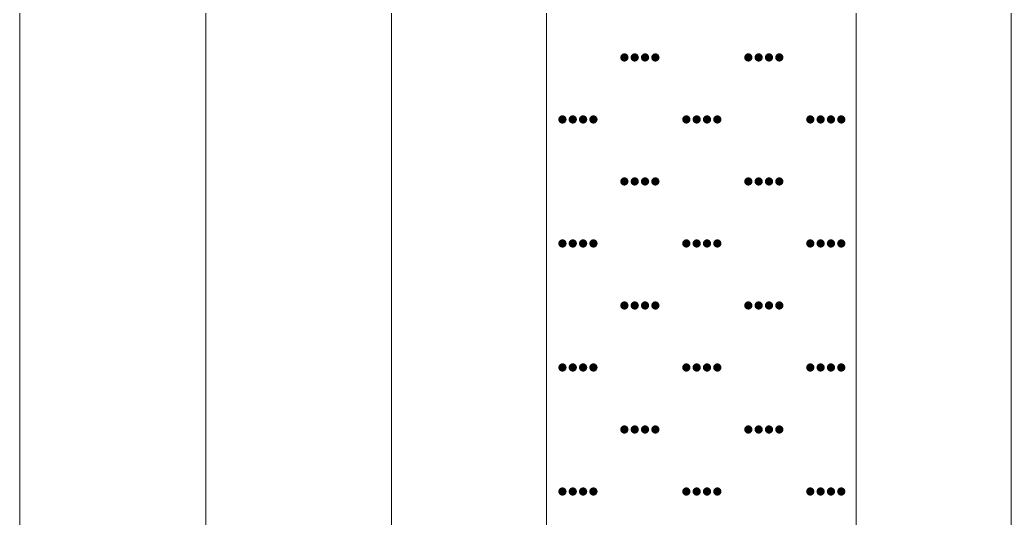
# Model space of a CAD drawing. Header units: inches. Extents: x -27 to 109, y -724 to 26.
# Drawn here: x 14.68 to 21.08, y -405.27 to -402.06 of the extents above; entities that cross this region are included whole.
import ezdxf

# ---------------------------------------------------------------- set-up
doc = ezdxf.new("R2010")
doc.units = ezdxf.units.IN
doc.header["$MEASUREMENT"] = 0
doc.layers.get('0').update_dxf_attribs({"lineweight": 0})

# ---------------------------------------------------------------- blocks, each defined once
blk = doc.blocks.new('lr_block_64')
at = {"true_color": 0x000000}
for points in [[(18.6105, -402.3076), (18.6114, -402.3007), (18.6105, -402.2937), (18.6078, -402.2874), (18.6035, -402.2819), (18.5981, -402.2776), (18.5917, -402.2749), (18.5847, -402.274), (18.5778, -402.2749), (18.5714, -402.2776), (18.5659, -402.2819), (18.5617, -402.2874), (18.559, -402.2937), (18.5581, -402.3007), (18.559, -402.3076), (18.5617, -402.314), (18.5659, -402.3195), (18.5714, -402.3238), (18.5778, -402.3264), (18.5847, -402.3274), (18.5917, -402.3264), (18.5981, -402.3238), (18.6035, -402.3195), (18.6078, -402.314)], [(18.6771, -402.3076), (18.6781, -402.3007), (18.6771, -402.2937), (18.6745, -402.2874), (18.6702, -402.2819), (18.6647, -402.2776), (18.6583, -402.2749), (18.6514, -402.274), (18.6445, -402.2749), (18.6381, -402.2776), (18.6326, -402.2819), (18.6283, -402.2874), (18.6257, -402.2937), (18.6247, -402.3007), (18.6257, -402.3076), (18.6283, -402.314), (18.6326, -402.3195), (18.6381, -402.3238), (18.6445, -402.3264), (18.6514, -402.3274), (18.6583, -402.3264), (18.6647, -402.3238), (18.6702, -402.3195), (18.6745, -402.314)], [(18.7438, -402.3076), (18.7447, -402.3007), (18.7438, -402.2937), (18.7411, -402.2874), (18.7369, -402.2819), (18.7314, -402.2776), (18.725, -402.2749), (18.7181, -402.274), (18.7111, -402.2749), (18.7047, -402.2776), (18.6993, -402.2819), (18.695, -402.2874), (18.6923, -402.2937), (18.6914, -402.3007), (18.6923, -402.3076), (18.695, -402.314), (18.6993, -402.3195), (18.7047, -402.3238), (18.7111, -402.3264), (18.7181, -402.3274), (18.725, -402.3264), (18.7314, -402.3238), (18.7369, -402.3195), (18.7411, -402.314)], [(18.8105, -402.3076), (18.8114, -402.3007), (18.8105, -402.2937), (18.8078, -402.2874), (18.8035, -402.2819), (18.7981, -402.2776), (18.7917, -402.2749), (18.7847, -402.274), (18.7778, -402.2749), (18.7714, -402.2776), (18.7659, -402.2819), (18.7617, -402.2874), (18.759, -402.2937), (18.7581, -402.3007), (18.759, -402.3076), (18.7617, -402.314), (18.7659, -402.3195), (18.7714, -402.3238), (18.7778, -402.3264), (18.7847, -402.3274), (18.7917, -402.3264), (18.7981, -402.3238), (18.8035, -402.3195), (18.8078, -402.314)], [(19.4105, -402.3076), (19.4114, -402.3007), (19.4105, -402.2937), (19.4078, -402.2874), (19.4035, -402.2819), (19.3981, -402.2776), (19.3917, -402.2749), (19.3847, -402.274), (19.3778, -402.2749), (19.3714, -402.2776), (19.3659, -402.2819), (19.3617, -402.2874), (19.359, -402.2937), (19.3581, -402.3007), (19.359, -402.3076), (19.3617, -402.314), (19.3659, -402.3195), (19.3714, -402.3238), (19.3778, -402.3264), (19.3847, -402.3274), (19.3917, -402.3264), (19.3981, -402.3238), (19.4035, -402.3195), (19.4078, -402.314)], [(19.4771, -402.3076), (19.4781, -402.3007), (19.4771, -402.2937), (19.4745, -402.2874), (19.4702, -402.2819), (19.4647, -402.2776), (19.4583, -402.2749), (19.4514, -402.274), (19.4445, -402.2749), (19.4381, -402.2776), (19.4326, -402.2819), (19.4283, -402.2874), (19.4257, -402.2937), (19.4247, -402.3007), (19.4257, -402.3076), (19.4283, -402.314), (19.4326, -402.3195), (19.4381, -402.3238), (19.4445, -402.3264), (19.4514, -402.3274), (19.4583, -402.3264), (19.4647, -402.3238), (19.4702, -402.3195), (19.4745, -402.314)], [(19.5438, -402.3076), (19.5447, -402.3007), (19.5438, -402.2937), (19.5411, -402.2874), (19.5369, -402.2819), (19.5314, -402.2776), (19.525, -402.2749), (19.5181, -402.274), (19.5111, -402.2749), (19.5047, -402.2776), (19.4993, -402.2819), (19.495, -402.2874), (19.4923, -402.2937), (19.4914, -402.3007), (19.4923, -402.3076), (19.495, -402.314), (19.4993, -402.3195), (19.5047, -402.3238), (19.5111, -402.3264), (19.5181, -402.3274), (19.525, -402.3264), (19.5314, -402.3238), (19.5369, -402.3195), (19.5411, -402.314)], [(19.6105, -402.3076), (19.6114, -402.3007), (19.6105, -402.2937), (19.6078, -402.2874), (19.6035, -402.2819), (19.5981, -402.2776), (19.5917, -402.2749), (19.5847, -402.274), (19.5778, -402.2749), (19.5714, -402.2776), (19.5659, -402.2819), (19.5617, -402.2874), (19.559, -402.2937), (19.5581, -402.3007), (19.559, -402.3076), (19.5617, -402.314), (19.5659, -402.3195), (19.5714, -402.3238), (19.5778, -402.3264), (19.5847, -402.3274), (19.5917, -402.3264), (19.5981, -402.3238), (19.6035, -402.3195), (19.6078, -402.314)], [(18.2105, -402.7076), (18.2114, -402.7007), (18.2105, -402.6938), (18.2078, -402.6873), (18.2035, -402.6819), (18.1981, -402.6776), (18.1917, -402.675), (18.1847, -402.674), (18.1778, -402.675), (18.1714, -402.6776), (18.1659, -402.6819), (18.1617, -402.6873), (18.159, -402.6938), (18.1581, -402.7007), (18.159, -402.7076), (18.1617, -402.714), (18.1659, -402.7195), (18.1714, -402.7238), (18.1778, -402.7264), (18.1847, -402.7274), (18.1917, -402.7264), (18.1981, -402.7238), (18.2035, -402.7195), (18.2078, -402.714)], [(18.2771, -402.7076), (18.2781, -402.7007), (18.2771, -402.6938), (18.2745, -402.6873), (18.2702, -402.6819), (18.2647, -402.6776), (18.2583, -402.675), (18.2514, -402.674), (18.2445, -402.675), (18.2381, -402.6776), (18.2326, -402.6819), (18.2283, -402.6873), (18.2257, -402.6938), (18.2247, -402.7007), (18.2257, -402.7076), (18.2283, -402.714), (18.2326, -402.7195), (18.2381, -402.7238), (18.2445, -402.7264), (18.2514, -402.7274), (18.2583, -402.7264), (18.2647, -402.7238), (18.2702, -402.7195), (18.2745, -402.714)], [(18.3438, -402.7076), (18.3447, -402.7007), (18.3438, -402.6938), (18.3411, -402.6873), (18.3369, -402.6819), (18.3314, -402.6776), (18.325, -402.675), (18.3181, -402.674), (18.3111, -402.675), (18.3047, -402.6776), (18.2993, -402.6819), (18.295, -402.6873), (18.2923, -402.6938), (18.2914, -402.7007), (18.2923, -402.7076), (18.295, -402.714), (18.2993, -402.7195), (18.3047, -402.7238), (18.3111, -402.7264), (18.3181, -402.7274), (18.325, -402.7264), (18.3314, -402.7238), (18.3369, -402.7195), (18.3411, -402.714)], [(18.4105, -402.7076), (18.4114, -402.7007), (18.4105, -402.6938), (18.4078, -402.6873), (18.4035, -402.6819), (18.3981, -402.6776), (18.3917, -402.675), (18.3847, -402.674), (18.3778, -402.675), (18.3714, -402.6776), (18.3659, -402.6819), (18.3617, -402.6873), (18.359, -402.6938), (18.3581, -402.7007), (18.359, -402.7076), (18.3617, -402.714), (18.3659, -402.7195), (18.3714, -402.7238), (18.3778, -402.7264), (18.3847, -402.7274), (18.3917, -402.7264), (18.3981, -402.7238), (18.4035, -402.7195), (18.4078, -402.714)], [(19.0105, -402.7076), (19.0114, -402.7007), (19.0105, -402.6938), (19.0078, -402.6873), (19.0035, -402.6819), (18.9981, -402.6776), (18.9917, -402.675), (18.9847, -402.674), (18.9778, -402.675), (18.9714, -402.6776), (18.9659, -402.6819), (18.9617, -402.6873), (18.959, -402.6938), (18.9581, -402.7007), (18.959, -402.7076), (18.9617, -402.714), (18.9659, -402.7195), (18.9714, -402.7238), (18.9778, -402.7264), (18.9847, -402.7274), (18.9917, -402.7264), (18.9981, -402.7238), (19.0035, -402.7195), (19.0078, -402.714)], [(19.0771, -402.7076), (19.0781, -402.7007), (19.0771, -402.6938), (19.0745, -402.6873), (19.0702, -402.6819), (19.0647, -402.6776), (19.0583, -402.675), (19.0514, -402.674), (19.0445, -402.675), (19.0381, -402.6776), (19.0326, -402.6819), (19.0283, -402.6873), (19.0257, -402.6938), (19.0247, -402.7007), (19.0257, -402.7076), (19.0283, -402.714), (19.0326, -402.7195), (19.0381, -402.7238), (19.0445, -402.7264), (19.0514, -402.7274), (19.0583, -402.7264), (19.0647, -402.7238), (19.0702, -402.7195), (19.0745, -402.714)], [(19.1438, -402.7076), (19.1447, -402.7007), (19.1438, -402.6938), (19.1411, -402.6873), (19.1369, -402.6819), (19.1314, -402.6776), (19.125, -402.675), (19.1181, -402.674), (19.1111, -402.675), (19.1047, -402.6776), (19.0993, -402.6819), (19.095, -402.6873), (19.0923, -402.6938), (19.0914, -402.7007), (19.0923, -402.7076), (19.095, -402.714), (19.0993, -402.7195), (19.1047, -402.7238), (19.1111, -402.7264), (19.1181, -402.7274), (19.125, -402.7264), (19.1314, -402.7238), (19.1369, -402.7195), (19.1411, -402.714)], [(19.2105, -402.7076), (19.2114, -402.7007), (19.2105, -402.6938), (19.2078, -402.6873), (19.2035, -402.6819), (19.1981, -402.6776), (19.1917, -402.675), (19.1847, -402.674), (19.1778, -402.675), (19.1714, -402.6776), (19.1659, -402.6819), (19.1617, -402.6873), (19.159, -402.6938), (19.1581, -402.7007), (19.159, -402.7076), (19.1617, -402.714), (19.1659, -402.7195), (19.1714, -402.7238), (19.1778, -402.7264), (19.1847, -402.7274), (19.1917, -402.7264), (19.1981, -402.7238), (19.2035, -402.7195), (19.2078, -402.714)], [(19.8105, -402.7076), (19.8114, -402.7007), (19.8105, -402.6938), (19.8078, -402.6873), (19.8035, -402.6819), (19.7981, -402.6776), (19.7917, -402.675), (19.7847, -402.674), (19.7778, -402.675), (19.7714, -402.6776), (19.7659, -402.6819), (19.7617, -402.6873), (19.759, -402.6938), (19.7581, -402.7007), (19.759, -402.7076), (19.7617, -402.714), (19.7659, -402.7195), (19.7714, -402.7238), (19.7778, -402.7264), (19.7847, -402.7274), (19.7917, -402.7264), (19.7981, -402.7238), (19.8035, -402.7195), (19.8078, -402.714)], [(19.8771, -402.7076), (19.8781, -402.7007), (19.8771, -402.6938), (19.8745, -402.6873), (19.8702, -402.6819), (19.8647, -402.6776), (19.8583, -402.675), (19.8514, -402.674), (19.8445, -402.675), (19.8381, -402.6776), (19.8326, -402.6819), (19.8283, -402.6873), (19.8257, -402.6938), (19.8247, -402.7007), (19.8257, -402.7076), (19.8283, -402.714), (19.8326, -402.7195), (19.8381, -402.7238), (19.8445, -402.7264), (19.8514, -402.7274), (19.8583, -402.7264), (19.8647, -402.7238), (19.8702, -402.7195), (19.8745, -402.714)], [(19.9438, -402.7076), (19.9447, -402.7007), (19.9438, -402.6938), (19.9411, -402.6873), (19.9369, -402.6819), (19.9314, -402.6776), (19.925, -402.675), (19.9181, -402.674), (19.9111, -402.675), (19.9047, -402.6776), (19.8993, -402.6819), (19.895, -402.6873), (19.8923, -402.6938), (19.8914, -402.7007), (19.8923, -402.7076), (19.895, -402.714), (19.8993, -402.7195), (19.9047, -402.7238), (19.9111, -402.7264), (19.9181, -402.7274), (19.925, -402.7264), (19.9314, -402.7238), (19.9369, -402.7195), (19.9411, -402.714)], [(20.0105, -402.7076), (20.0114, -402.7007), (20.0105, -402.6938), (20.0078, -402.6873), (20.0035, -402.6819), (19.9981, -402.6776), (19.9917, -402.675), (19.9847, -402.674), (19.9778, -402.675), (19.9714, -402.6776), (19.9659, -402.6819), (19.9617, -402.6873), (19.959, -402.6938), (19.9581, -402.7007), (19.959, -402.7076), (19.9617, -402.714), (19.9659, -402.7195), (19.9714, -402.7238), (19.9778, -402.7264), (19.9847, -402.7274), (19.9917, -402.7264), (19.9981, -402.7238), (20.0035, -402.7195), (20.0078, -402.714)], [(18.6105, -403.1076), (18.6114, -403.1007), (18.6105, -403.0938), (18.6078, -403.0874), (18.6035, -403.0819), (18.5981, -403.0776), (18.5917, -403.075), (18.5847, -403.074), (18.5778, -403.075), (18.5714, -403.0776), (18.5659, -403.0819), (18.5617, -403.0874), (18.559, -403.0938), (18.5581, -403.1007), (18.559, -403.1076), (18.5617, -403.114), (18.5659, -403.1195), (18.5714, -403.1237), (18.5778, -403.1264), (18.5847, -403.1273), (18.5917, -403.1264), (18.5981, -403.1237), (18.6035, -403.1195), (18.6078, -403.114)], [(18.6771, -403.1076), (18.6781, -403.1007), (18.6771, -403.0938), (18.6745, -403.0874), (18.6702, -403.0819), (18.6647, -403.0776), (18.6583, -403.075), (18.6514, -403.074), (18.6445, -403.075), (18.6381, -403.0776), (18.6326, -403.0819), (18.6283, -403.0874), (18.6257, -403.0938), (18.6247, -403.1007), (18.6257, -403.1076), (18.6283, -403.114), (18.6326, -403.1195), (18.6381, -403.1237), (18.6445, -403.1264), (18.6514, -403.1273), (18.6583, -403.1264), (18.6647, -403.1237), (18.6702, -403.1195), (18.6745, -403.114)], [(18.7438, -403.1076), (18.7447, -403.1007), (18.7438, -403.0938), (18.7411, -403.0874), (18.7369, -403.0819), (18.7314, -403.0776), (18.725, -403.075), (18.7181, -403.074), (18.7111, -403.075), (18.7047, -403.0776), (18.6993, -403.0819), (18.695, -403.0874), (18.6923, -403.0938), (18.6914, -403.1007), (18.6923, -403.1076), (18.695, -403.114), (18.6993, -403.1195), (18.7047, -403.1237), (18.7111, -403.1264), (18.7181, -403.1273), (18.725, -403.1264), (18.7314, -403.1237), (18.7369, -403.1195), (18.7411, -403.114)], [(18.8105, -403.1076), (18.8114, -403.1007), (18.8105, -403.0938), (18.8078, -403.0874), (18.8035, -403.0819), (18.7981, -403.0776), (18.7917, -403.075), (18.7847, -403.074), (18.7778, -403.075), (18.7714, -403.0776), (18.7659, -403.0819), (18.7617, -403.0874), (18.759, -403.0938), (18.7581, -403.1007), (18.759, -403.1076), (18.7617, -403.114), (18.7659, -403.1195), (18.7714, -403.1237), (18.7778, -403.1264), (18.7847, -403.1273), (18.7917, -403.1264), (18.7981, -403.1237), (18.8035, -403.1195), (18.8078, -403.114)], [(19.4105, -403.1076), (19.4114, -403.1007), (19.4105, -403.0938), (19.4078, -403.0874), (19.4035, -403.0819), (19.3981, -403.0776), (19.3917, -403.075), (19.3847, -403.074), (19.3778, -403.075), (19.3714, -403.0776), (19.3659, -403.0819), (19.3617, -403.0874), (19.359, -403.0938), (19.3581, -403.1007), (19.359, -403.1076), (19.3617, -403.114), (19.3659, -403.1195), (19.3714, -403.1237), (19.3778, -403.1264), (19.3847, -403.1273), (19.3917, -403.1264), (19.3981, -403.1237), (19.4035, -403.1195), (19.4078, -403.114)], [(19.4771, -403.1076), (19.4781, -403.1007), (19.4771, -403.0938), (19.4745, -403.0874), (19.4702, -403.0819), (19.4647, -403.0776), (19.4583, -403.075), (19.4514, -403.074), (19.4445, -403.075), (19.4381, -403.0776), (19.4326, -403.0819), (19.4283, -403.0874), (19.4257, -403.0938), (19.4247, -403.1007), (19.4257, -403.1076), (19.4283, -403.114), (19.4326, -403.1195), (19.4381, -403.1237), (19.4445, -403.1264), (19.4514, -403.1273), (19.4583, -403.1264), (19.4647, -403.1237), (19.4702, -403.1195), (19.4745, -403.114)], [(19.5438, -403.1076), (19.5447, -403.1007), (19.5438, -403.0938), (19.5411, -403.0874), (19.5369, -403.0819), (19.5314, -403.0776), (19.525, -403.075), (19.5181, -403.074), (19.5111, -403.075), (19.5047, -403.0776), (19.4993, -403.0819), (19.495, -403.0874), (19.4923, -403.0938), (19.4914, -403.1007), (19.4923, -403.1076), (19.495, -403.114), (19.4993, -403.1195), (19.5047, -403.1237), (19.5111, -403.1264), (19.5181, -403.1273), (19.525, -403.1264), (19.5314, -403.1237), (19.5369, -403.1195), (19.5411, -403.114)], [(19.6105, -403.1076), (19.6114, -403.1007), (19.6105, -403.0938), (19.6078, -403.0874), (19.6035, -403.0819), (19.5981, -403.0776), (19.5917, -403.075), (19.5847, -403.074), (19.5778, -403.075), (19.5714, -403.0776), (19.5659, -403.0819), (19.5617, -403.0874), (19.559, -403.0938), (19.5581, -403.1007), (19.559, -403.1076), (19.5617, -403.114), (19.5659, -403.1195), (19.5714, -403.1237), (19.5778, -403.1264), (19.5847, -403.1273), (19.5917, -403.1264), (19.5981, -403.1237), (19.6035, -403.1195), (19.6078, -403.114)], [(18.2105, -403.5076), (18.2114, -403.5007), (18.2105, -403.4937), (18.2078, -403.4873), (18.2035, -403.4819), (18.1981, -403.4776), (18.1917, -403.4749), (18.1847, -403.474), (18.1778, -403.4749), (18.1714, -403.4776), (18.1659, -403.4819), (18.1617, -403.4873), (18.159, -403.4937), (18.1581, -403.5007), (18.159, -403.5076), (18.1617, -403.514), (18.1659, -403.5195), (18.1714, -403.5238), (18.1778, -403.5264), (18.1847, -403.5274), (18.1917, -403.5264), (18.1981, -403.5238), (18.2035, -403.5195), (18.2078, -403.514)], [(18.2771, -403.5076), (18.2781, -403.5007), (18.2771, -403.4937), (18.2745, -403.4873), (18.2702, -403.4819), (18.2647, -403.4776), (18.2583, -403.4749), (18.2514, -403.474), (18.2445, -403.4749), (18.2381, -403.4776), (18.2326, -403.4819), (18.2283, -403.4873), (18.2257, -403.4937), (18.2247, -403.5007), (18.2257, -403.5076), (18.2283, -403.514), (18.2326, -403.5195), (18.2381, -403.5238), (18.2445, -403.5264), (18.2514, -403.5274), (18.2583, -403.5264), (18.2647, -403.5238), (18.2702, -403.5195), (18.2745, -403.514)], [(18.3438, -403.5076), (18.3447, -403.5007), (18.3438, -403.4937), (18.3411, -403.4873), (18.3369, -403.4819), (18.3314, -403.4776), (18.325, -403.4749), (18.3181, -403.474), (18.3111, -403.4749), (18.3047, -403.4776), (18.2993, -403.4819), (18.295, -403.4873), (18.2923, -403.4937), (18.2914, -403.5007), (18.2923, -403.5076), (18.295, -403.514), (18.2993, -403.5195), (18.3047, -403.5238), (18.3111, -403.5264), (18.3181, -403.5274), (18.325, -403.5264), (18.3314, -403.5238), (18.3369, -403.5195), (18.3411, -403.514)], [(18.4105, -403.5076), (18.4114, -403.5007), (18.4105, -403.4937), (18.4078, -403.4873), (18.4035, -403.4819), (18.3981, -403.4776), (18.3917, -403.4749), (18.3847, -403.474), (18.3778, -403.4749), (18.3714, -403.4776), (18.3659, -403.4819), (18.3617, -403.4873), (18.359, -403.4937), (18.3581, -403.5007), (18.359, -403.5076), (18.3617, -403.514), (18.3659, -403.5195), (18.3714, -403.5238), (18.3778, -403.5264), (18.3847, -403.5274), (18.3917, -403.5264), (18.3981, -403.5238), (18.4035, -403.5195), (18.4078, -403.514)], [(19.0105, -403.5076), (19.0114, -403.5007), (19.0105, -403.4937), (19.0078, -403.4873), (19.0035, -403.4819), (18.9981, -403.4776), (18.9917, -403.4749), (18.9847, -403.474), (18.9778, -403.4749), (18.9714, -403.4776), (18.9659, -403.4819), (18.9617, -403.4873), (18.959, -403.4937), (18.9581, -403.5007), (18.959, -403.5076), (18.9617, -403.514), (18.9659, -403.5195), (18.9714, -403.5238), (18.9778, -403.5264), (18.9847, -403.5274), (18.9917, -403.5264), (18.9981, -403.5238), (19.0035, -403.5195), (19.0078, -403.514)], [(19.0771, -403.5076), (19.0781, -403.5007), (19.0771, -403.4937), (19.0745, -403.4873), (19.0702, -403.4819), (19.0647, -403.4776), (19.0583, -403.4749), (19.0514, -403.474), (19.0445, -403.4749), (19.0381, -403.4776), (19.0326, -403.4819), (19.0283, -403.4873), (19.0257, -403.4937), (19.0247, -403.5007), (19.0257, -403.5076), (19.0283, -403.514), (19.0326, -403.5195), (19.0381, -403.5238), (19.0445, -403.5264), (19.0514, -403.5274), (19.0583, -403.5264), (19.0647, -403.5238), (19.0702, -403.5195), (19.0745, -403.514)], [(19.1438, -403.5076), (19.1447, -403.5007), (19.1438, -403.4937), (19.1411, -403.4873), (19.1369, -403.4819), (19.1314, -403.4776), (19.125, -403.4749), (19.1181, -403.474), (19.1111, -403.4749), (19.1047, -403.4776), (19.0993, -403.4819), (19.095, -403.4873), (19.0923, -403.4937), (19.0914, -403.5007), (19.0923, -403.5076), (19.095, -403.514), (19.0993, -403.5195), (19.1047, -403.5238), (19.1111, -403.5264), (19.1181, -403.5274), (19.125, -403.5264), (19.1314, -403.5238), (19.1369, -403.5195), (19.1411, -403.514)], [(19.2105, -403.5076), (19.2114, -403.5007), (19.2105, -403.4937), (19.2078, -403.4873), (19.2035, -403.4819), (19.1981, -403.4776), (19.1917, -403.4749), (19.1847, -403.474), (19.1778, -403.4749), (19.1714, -403.4776), (19.1659, -403.4819), (19.1617, -403.4873), (19.159, -403.4937), (19.1581, -403.5007), (19.159, -403.5076), (19.1617, -403.514), (19.1659, -403.5195), (19.1714, -403.5238), (19.1778, -403.5264), (19.1847, -403.5274), (19.1917, -403.5264), (19.1981, -403.5238), (19.2035, -403.5195), (19.2078, -403.514)], [(19.8105, -403.5076), (19.8114, -403.5007), (19.8105, -403.4937), (19.8078, -403.4873), (19.8035, -403.4819), (19.7981, -403.4776), (19.7917, -403.4749), (19.7847, -403.474), (19.7778, -403.4749), (19.7714, -403.4776), (19.7659, -403.4819), (19.7617, -403.4873), (19.759, -403.4937), (19.7581, -403.5007), (19.759, -403.5076), (19.7617, -403.514), (19.7659, -403.5195), (19.7714, -403.5238), (19.7778, -403.5264), (19.7847, -403.5274), (19.7917, -403.5264), (19.7981, -403.5238), (19.8035, -403.5195), (19.8078, -403.514)], [(19.8771, -403.5076), (19.8781, -403.5007), (19.8771, -403.4937), (19.8745, -403.4873), (19.8702, -403.4819), (19.8647, -403.4776), (19.8583, -403.4749), (19.8514, -403.474), (19.8445, -403.4749), (19.8381, -403.4776), (19.8326, -403.4819), (19.8283, -403.4873), (19.8257, -403.4937), (19.8247, -403.5007), (19.8257, -403.5076), (19.8283, -403.514), (19.8326, -403.5195), (19.8381, -403.5238), (19.8445, -403.5264), (19.8514, -403.5274), (19.8583, -403.5264), (19.8647, -403.5238), (19.8702, -403.5195), (19.8745, -403.514)], [(19.9438, -403.5076), (19.9447, -403.5007), (19.9438, -403.4937), (19.9411, -403.4873), (19.9369, -403.4819), (19.9314, -403.4776), (19.925, -403.4749), (19.9181, -403.474), (19.9111, -403.4749), (19.9047, -403.4776), (19.8993, -403.4819), (19.895, -403.4873), (19.8923, -403.4937), (19.8914, -403.5007), (19.8923, -403.5076), (19.895, -403.514), (19.8993, -403.5195), (19.9047, -403.5238), (19.9111, -403.5264), (19.9181, -403.5274), (19.925, -403.5264), (19.9314, -403.5238), (19.9369, -403.5195), (19.9411, -403.514)], [(20.0105, -403.5076), (20.0114, -403.5007), (20.0105, -403.4937), (20.0078, -403.4873), (20.0035, -403.4819), (19.9981, -403.4776), (19.9917, -403.4749), (19.9847, -403.474), (19.9778, -403.4749), (19.9714, -403.4776), (19.9659, -403.4819), (19.9617, -403.4873), (19.959, -403.4937), (19.9581, -403.5007), (19.959, -403.5076), (19.9617, -403.514), (19.9659, -403.5195), (19.9714, -403.5238), (19.9778, -403.5264), (19.9847, -403.5274), (19.9917, -403.5264), (19.9981, -403.5238), (20.0035, -403.5195), (20.0078, -403.514)], [(18.6105, -403.9076), (18.6114, -403.9007), (18.6105, -403.8938), (18.6078, -403.8874), (18.6035, -403.8819), (18.5981, -403.8776), (18.5917, -403.875), (18.5847, -403.874), (18.5778, -403.875), (18.5714, -403.8776), (18.5659, -403.8819), (18.5617, -403.8874), (18.559, -403.8938), (18.5581, -403.9007), (18.559, -403.9076), (18.5617, -403.914), (18.5659, -403.9195), (18.5714, -403.9237), (18.5778, -403.9264), (18.5847, -403.9273), (18.5917, -403.9264), (18.5981, -403.9237), (18.6035, -403.9195), (18.6078, -403.914)], [(18.6771, -403.9076), (18.6781, -403.9007), (18.6771, -403.8938), (18.6745, -403.8874), (18.6702, -403.8819), (18.6647, -403.8776), (18.6583, -403.875), (18.6514, -403.874), (18.6445, -403.875), (18.6381, -403.8776), (18.6326, -403.8819), (18.6283, -403.8874), (18.6257, -403.8938), (18.6247, -403.9007), (18.6257, -403.9076), (18.6283, -403.914), (18.6326, -403.9195), (18.6381, -403.9237), (18.6445, -403.9264), (18.6514, -403.9273), (18.6583, -403.9264), (18.6647, -403.9237), (18.6702, -403.9195), (18.6745, -403.914)], [(18.7438, -403.9076), (18.7447, -403.9007), (18.7438, -403.8938), (18.7411, -403.8874), (18.7369, -403.8819), (18.7314, -403.8776), (18.725, -403.875), (18.7181, -403.874), (18.7111, -403.875), (18.7047, -403.8776), (18.6993, -403.8819), (18.695, -403.8874), (18.6923, -403.8938), (18.6914, -403.9007), (18.6923, -403.9076), (18.695, -403.914), (18.6993, -403.9195), (18.7047, -403.9237), (18.7111, -403.9264), (18.7181, -403.9273), (18.725, -403.9264), (18.7314, -403.9237), (18.7369, -403.9195), (18.7411, -403.914)], [(18.8105, -403.9076), (18.8114, -403.9007), (18.8105, -403.8938), (18.8078, -403.8874), (18.8035, -403.8819), (18.7981, -403.8776), (18.7917, -403.875), (18.7847, -403.874), (18.7778, -403.875), (18.7714, -403.8776), (18.7659, -403.8819), (18.7617, -403.8874), (18.759, -403.8938), (18.7581, -403.9007), (18.759, -403.9076), (18.7617, -403.914), (18.7659, -403.9195), (18.7714, -403.9237), (18.7778, -403.9264), (18.7847, -403.9273), (18.7917, -403.9264), (18.7981, -403.9237), (18.8035, -403.9195), (18.8078, -403.914)], [(19.4105, -403.9076), (19.4114, -403.9007), (19.4105, -403.8938), (19.4078, -403.8874), (19.4035, -403.8819), (19.3981, -403.8776), (19.3917, -403.875), (19.3847, -403.874), (19.3778, -403.875), (19.3714, -403.8776), (19.3659, -403.8819), (19.3617, -403.8874), (19.359, -403.8938), (19.3581, -403.9007), (19.359, -403.9076), (19.3617, -403.914), (19.3659, -403.9195), (19.3714, -403.9237), (19.3778, -403.9264), (19.3847, -403.9273), (19.3917, -403.9264), (19.3981, -403.9237), (19.4035, -403.9195), (19.4078, -403.914)], [(19.4771, -403.9076), (19.4781, -403.9007), (19.4771, -403.8938), (19.4745, -403.8874), (19.4702, -403.8819), (19.4647, -403.8776), (19.4583, -403.875), (19.4514, -403.874), (19.4445, -403.875), (19.4381, -403.8776), (19.4326, -403.8819), (19.4283, -403.8874), (19.4257, -403.8938), (19.4247, -403.9007), (19.4257, -403.9076), (19.4283, -403.914), (19.4326, -403.9195), (19.4381, -403.9237), (19.4445, -403.9264), (19.4514, -403.9273), (19.4583, -403.9264), (19.4647, -403.9237), (19.4702, -403.9195), (19.4745, -403.914)], [(19.5438, -403.9076), (19.5447, -403.9007), (19.5438, -403.8938), (19.5411, -403.8874), (19.5369, -403.8819), (19.5314, -403.8776), (19.525, -403.875), (19.5181, -403.874), (19.5111, -403.875), (19.5047, -403.8776), (19.4993, -403.8819), (19.495, -403.8874), (19.4923, -403.8938), (19.4914, -403.9007), (19.4923, -403.9076), (19.495, -403.914), (19.4993, -403.9195), (19.5047, -403.9237), (19.5111, -403.9264), (19.5181, -403.9273), (19.525, -403.9264), (19.5314, -403.9237), (19.5369, -403.9195), (19.5411, -403.914)], [(19.6105, -403.9076), (19.6114, -403.9007), (19.6105, -403.8938), (19.6078, -403.8874), (19.6035, -403.8819), (19.5981, -403.8776), (19.5917, -403.875), (19.5847, -403.874), (19.5778, -403.875), (19.5714, -403.8776), (19.5659, -403.8819), (19.5617, -403.8874), (19.559, -403.8938), (19.5581, -403.9007), (19.559, -403.9076), (19.5617, -403.914), (19.5659, -403.9195), (19.5714, -403.9237), (19.5778, -403.9264), (19.5847, -403.9273), (19.5917, -403.9264), (19.5981, -403.9237), (19.6035, -403.9195), (19.6078, -403.914)], [(18.2105, -404.3076), (18.2114, -404.3007), (18.2105, -404.2937), (18.2078, -404.2874), (18.2035, -404.2819), (18.1981, -404.2776), (18.1917, -404.2749), (18.1847, -404.274), (18.1778, -404.2749), (18.1714, -404.2776), (18.1659, -404.2819), (18.1617, -404.2874), (18.159, -404.2937), (18.1581, -404.3007), (18.159, -404.3076), (18.1617, -404.314), (18.1659, -404.3195), (18.1714, -404.3238), (18.1778, -404.3264), (18.1847, -404.3274), (18.1917, -404.3264), (18.1981, -404.3238), (18.2035, -404.3195), (18.2078, -404.314)], [(18.2771, -404.3076), (18.2781, -404.3007), (18.2771, -404.2937), (18.2745, -404.2874), (18.2702, -404.2819), (18.2647, -404.2776), (18.2583, -404.2749), (18.2514, -404.274), (18.2445, -404.2749), (18.2381, -404.2776), (18.2326, -404.2819), (18.2283, -404.2874), (18.2257, -404.2937), (18.2247, -404.3007), (18.2257, -404.3076), (18.2283, -404.314), (18.2326, -404.3195), (18.2381, -404.3238), (18.2445, -404.3264), (18.2514, -404.3274), (18.2583, -404.3264), (18.2647, -404.3238), (18.2702, -404.3195), (18.2745, -404.314)], [(18.3438, -404.3076), (18.3447, -404.3007), (18.3438, -404.2937), (18.3411, -404.2874), (18.3369, -404.2819), (18.3314, -404.2776), (18.325, -404.2749), (18.3181, -404.274), (18.3111, -404.2749), (18.3047, -404.2776), (18.2993, -404.2819), (18.295, -404.2874), (18.2923, -404.2937), (18.2914, -404.3007), (18.2923, -404.3076), (18.295, -404.314), (18.2993, -404.3195), (18.3047, -404.3238), (18.3111, -404.3264), (18.3181, -404.3274), (18.325, -404.3264), (18.3314, -404.3238), (18.3369, -404.3195), (18.3411, -404.314)], [(18.4105, -404.3076), (18.4114, -404.3007), (18.4105, -404.2937), (18.4078, -404.2874), (18.4035, -404.2819), (18.3981, -404.2776), (18.3917, -404.2749), (18.3847, -404.274), (18.3778, -404.2749), (18.3714, -404.2776), (18.3659, -404.2819), (18.3617, -404.2874), (18.359, -404.2937), (18.3581, -404.3007), (18.359, -404.3076), (18.3617, -404.314), (18.3659, -404.3195), (18.3714, -404.3238), (18.3778, -404.3264), (18.3847, -404.3274), (18.3917, -404.3264), (18.3981, -404.3238), (18.4035, -404.3195), (18.4078, -404.314)], [(19.0105, -404.3076), (19.0114, -404.3007), (19.0105, -404.2937), (19.0078, -404.2874), (19.0035, -404.2819), (18.9981, -404.2776), (18.9917, -404.2749), (18.9847, -404.274), (18.9778, -404.2749), (18.9714, -404.2776), (18.9659, -404.2819), (18.9617, -404.2874), (18.959, -404.2937), (18.9581, -404.3007), (18.959, -404.3076), (18.9617, -404.314), (18.9659, -404.3195), (18.9714, -404.3238), (18.9778, -404.3264), (18.9847, -404.3274), (18.9917, -404.3264), (18.9981, -404.3238), (19.0035, -404.3195), (19.0078, -404.314)], [(19.0771, -404.3076), (19.0781, -404.3007), (19.0771, -404.2937), (19.0745, -404.2874), (19.0702, -404.2819), (19.0647, -404.2776), (19.0583, -404.2749), (19.0514, -404.274), (19.0445, -404.2749), (19.0381, -404.2776), (19.0326, -404.2819), (19.0283, -404.2874), (19.0257, -404.2937), (19.0247, -404.3007), (19.0257, -404.3076), (19.0283, -404.314), (19.0326, -404.3195), (19.0381, -404.3238), (19.0445, -404.3264), (19.0514, -404.3274), (19.0583, -404.3264), (19.0647, -404.3238), (19.0702, -404.3195), (19.0745, -404.314)], [(19.1438, -404.3076), (19.1447, -404.3007), (19.1438, -404.2937), (19.1411, -404.2874), (19.1369, -404.2819), (19.1314, -404.2776), (19.125, -404.2749), (19.1181, -404.274), (19.1111, -404.2749), (19.1047, -404.2776), (19.0993, -404.2819), (19.095, -404.2874), (19.0923, -404.2937), (19.0914, -404.3007), (19.0923, -404.3076), (19.095, -404.314), (19.0993, -404.3195), (19.1047, -404.3238), (19.1111, -404.3264), (19.1181, -404.3274), (19.125, -404.3264), (19.1314, -404.3238), (19.1369, -404.3195), (19.1411, -404.314)], [(19.2105, -404.3076), (19.2114, -404.3007), (19.2105, -404.2937), (19.2078, -404.2874), (19.2035, -404.2819), (19.1981, -404.2776), (19.1917, -404.2749), (19.1847, -404.274), (19.1778, -404.2749), (19.1714, -404.2776), (19.1659, -404.2819), (19.1617, -404.2874), (19.159, -404.2937), (19.1581, -404.3007), (19.159, -404.3076), (19.1617, -404.314), (19.1659, -404.3195), (19.1714, -404.3238), (19.1778, -404.3264), (19.1847, -404.3274), (19.1917, -404.3264), (19.1981, -404.3238), (19.2035, -404.3195), (19.2078, -404.314)], [(19.8105, -404.3076), (19.8114, -404.3007), (19.8105, -404.2937), (19.8078, -404.2874), (19.8035, -404.2819), (19.7981, -404.2776), (19.7917, -404.2749), (19.7847, -404.274), (19.7778, -404.2749), (19.7714, -404.2776), (19.7659, -404.2819), (19.7617, -404.2874), (19.759, -404.2937), (19.7581, -404.3007), (19.759, -404.3076), (19.7617, -404.314), (19.7659, -404.3195), (19.7714, -404.3238), (19.7778, -404.3264), (19.7847, -404.3274), (19.7917, -404.3264), (19.7981, -404.3238), (19.8035, -404.3195), (19.8078, -404.314)], [(19.8771, -404.3076), (19.8781, -404.3007), (19.8771, -404.2937), (19.8745, -404.2874), (19.8702, -404.2819), (19.8647, -404.2776), (19.8583, -404.2749), (19.8514, -404.274), (19.8445, -404.2749), (19.8381, -404.2776), (19.8326, -404.2819), (19.8283, -404.2874), (19.8257, -404.2937), (19.8247, -404.3007), (19.8257, -404.3076), (19.8283, -404.314), (19.8326, -404.3195), (19.8381, -404.3238), (19.8445, -404.3264), (19.8514, -404.3274), (19.8583, -404.3264), (19.8647, -404.3238), (19.8702, -404.3195), (19.8745, -404.314)], [(19.9438, -404.3076), (19.9447, -404.3007), (19.9438, -404.2937), (19.9411, -404.2874), (19.9369, -404.2819), (19.9314, -404.2776), (19.925, -404.2749), (19.9181, -404.274), (19.9111, -404.2749), (19.9047, -404.2776), (19.8993, -404.2819), (19.895, -404.2874), (19.8923, -404.2937), (19.8914, -404.3007), (19.8923, -404.3076), (19.895, -404.314), (19.8993, -404.3195), (19.9047, -404.3238), (19.9111, -404.3264), (19.9181, -404.3274), (19.925, -404.3264), (19.9314, -404.3238), (19.9369, -404.3195), (19.9411, -404.314)], [(20.0105, -404.3076), (20.0114, -404.3007), (20.0105, -404.2937), (20.0078, -404.2874), (20.0035, -404.2819), (19.9981, -404.2776), (19.9917, -404.2749), (19.9847, -404.274), (19.9778, -404.2749), (19.9714, -404.2776), (19.9659, -404.2819), (19.9617, -404.2874), (19.959, -404.2937), (19.9581, -404.3007), (19.959, -404.3076), (19.9617, -404.314), (19.9659, -404.3195), (19.9714, -404.3238), (19.9778, -404.3264), (19.9847, -404.3274), (19.9917, -404.3264), (19.9981, -404.3238), (20.0035, -404.3195), (20.0078, -404.314)], [(18.6105, -404.7076), (18.6114, -404.7007), (18.6105, -404.6938), (18.6078, -404.6873), (18.6035, -404.6819), (18.5981, -404.6776), (18.5917, -404.675), (18.5847, -404.674), (18.5778, -404.675), (18.5714, -404.6776), (18.5659, -404.6819), (18.5617, -404.6873), (18.559, -404.6938), (18.5581, -404.7007), (18.559, -404.7076), (18.5617, -404.714), (18.5659, -404.7195), (18.5714, -404.7238), (18.5778, -404.7264), (18.5847, -404.7274), (18.5917, -404.7264), (18.5981, -404.7238), (18.6035, -404.7195), (18.6078, -404.714)], [(18.6771, -404.7076), (18.6781, -404.7007), (18.6771, -404.6938), (18.6745, -404.6873), (18.6702, -404.6819), (18.6647, -404.6776), (18.6583, -404.675), (18.6514, -404.674), (18.6445, -404.675), (18.6381, -404.6776), (18.6326, -404.6819), (18.6283, -404.6873), (18.6257, -404.6938), (18.6247, -404.7007), (18.6257, -404.7076), (18.6283, -404.714), (18.6326, -404.7195), (18.6381, -404.7238), (18.6445, -404.7264), (18.6514, -404.7274), (18.6583, -404.7264), (18.6647, -404.7238), (18.6702, -404.7195), (18.6745, -404.714)], [(18.7438, -404.7076), (18.7447, -404.7007), (18.7438, -404.6938), (18.7411, -404.6873), (18.7369, -404.6819), (18.7314, -404.6776), (18.725, -404.675), (18.7181, -404.674), (18.7111, -404.675), (18.7047, -404.6776), (18.6993, -404.6819), (18.695, -404.6873), (18.6923, -404.6938), (18.6914, -404.7007), (18.6923, -404.7076), (18.695, -404.714), (18.6993, -404.7195), (18.7047, -404.7238), (18.7111, -404.7264), (18.7181, -404.7274), (18.725, -404.7264), (18.7314, -404.7238), (18.7369, -404.7195), (18.7411, -404.714)], [(18.8105, -404.7076), (18.8114, -404.7007), (18.8105, -404.6938), (18.8078, -404.6873), (18.8035, -404.6819), (18.7981, -404.6776), (18.7917, -404.675), (18.7847, -404.674), (18.7778, -404.675), (18.7714, -404.6776), (18.7659, -404.6819), (18.7617, -404.6873), (18.759, -404.6938), (18.7581, -404.7007), (18.759, -404.7076), (18.7617, -404.714), (18.7659, -404.7195), (18.7714, -404.7238), (18.7778, -404.7264), (18.7847, -404.7274), (18.7917, -404.7264), (18.7981, -404.7238), (18.8035, -404.7195), (18.8078, -404.714)], [(19.4105, -404.7076), (19.4114, -404.7007), (19.4105, -404.6938), (19.4078, -404.6873), (19.4035, -404.6819), (19.3981, -404.6776), (19.3917, -404.675), (19.3847, -404.674), (19.3778, -404.675), (19.3714, -404.6776), (19.3659, -404.6819), (19.3617, -404.6873), (19.359, -404.6938), (19.3581, -404.7007), (19.359, -404.7076), (19.3617, -404.714), (19.3659, -404.7195), (19.3714, -404.7238), (19.3778, -404.7264), (19.3847, -404.7274), (19.3917, -404.7264), (19.3981, -404.7238), (19.4035, -404.7195), (19.4078, -404.714)], [(19.4771, -404.7076), (19.4781, -404.7007), (19.4771, -404.6938), (19.4745, -404.6873), (19.4702, -404.6819), (19.4647, -404.6776), (19.4583, -404.675), (19.4514, -404.674), (19.4445, -404.675), (19.4381, -404.6776), (19.4326, -404.6819), (19.4283, -404.6873), (19.4257, -404.6938), (19.4247, -404.7007), (19.4257, -404.7076), (19.4283, -404.714), (19.4326, -404.7195), (19.4381, -404.7238), (19.4445, -404.7264), (19.4514, -404.7274), (19.4583, -404.7264), (19.4647, -404.7238), (19.4702, -404.7195), (19.4745, -404.714)], [(19.5438, -404.7076), (19.5447, -404.7007), (19.5438, -404.6938), (19.5411, -404.6873), (19.5369, -404.6819), (19.5314, -404.6776), (19.525, -404.675), (19.5181, -404.674), (19.5111, -404.675), (19.5047, -404.6776), (19.4993, -404.6819), (19.495, -404.6873), (19.4923, -404.6938), (19.4914, -404.7007), (19.4923, -404.7076), (19.495, -404.714), (19.4993, -404.7195), (19.5047, -404.7238), (19.5111, -404.7264), (19.5181, -404.7274), (19.525, -404.7264), (19.5314, -404.7238), (19.5369, -404.7195), (19.5411, -404.714)], [(19.6105, -404.7076), (19.6114, -404.7007), (19.6105, -404.6938), (19.6078, -404.6873), (19.6035, -404.6819), (19.5981, -404.6776), (19.5917, -404.675), (19.5847, -404.674), (19.5778, -404.675), (19.5714, -404.6776), (19.5659, -404.6819), (19.5617, -404.6873), (19.559, -404.6938), (19.5581, -404.7007), (19.559, -404.7076), (19.5617, -404.714), (19.5659, -404.7195), (19.5714, -404.7238), (19.5778, -404.7264), (19.5847, -404.7274), (19.5917, -404.7264), (19.5981, -404.7238), (19.6035, -404.7195), (19.6078, -404.714)], [(18.2105, -405.1076), (18.2114, -405.1007), (18.2105, -405.0938), (18.2078, -405.0874), (18.2035, -405.0819), (18.1981, -405.0776), (18.1917, -405.075), (18.1847, -405.074), (18.1778, -405.075), (18.1714, -405.0776), (18.1659, -405.0819), (18.1617, -405.0874), (18.159, -405.0938), (18.1581, -405.1007), (18.159, -405.1076), (18.1617, -405.114), (18.1659, -405.1195), (18.1714, -405.1238), (18.1778, -405.1264), (18.1847, -405.1273), (18.1917, -405.1264), (18.1981, -405.1238), (18.2035, -405.1195), (18.2078, -405.114)], [(18.2771, -405.1076), (18.2781, -405.1007), (18.2771, -405.0938), (18.2745, -405.0874), (18.2702, -405.0819), (18.2647, -405.0776), (18.2583, -405.075), (18.2514, -405.074), (18.2445, -405.075), (18.2381, -405.0776), (18.2326, -405.0819), (18.2283, -405.0874), (18.2257, -405.0938), (18.2247, -405.1007), (18.2257, -405.1076), (18.2283, -405.114), (18.2326, -405.1195), (18.2381, -405.1238), (18.2445, -405.1264), (18.2514, -405.1273), (18.2583, -405.1264), (18.2647, -405.1238), (18.2702, -405.1195), (18.2745, -405.114)], [(18.3438, -405.1076), (18.3447, -405.1007), (18.3438, -405.0938), (18.3411, -405.0874), (18.3369, -405.0819), (18.3314, -405.0776), (18.325, -405.075), (18.3181, -405.074), (18.3111, -405.075), (18.3047, -405.0776), (18.2993, -405.0819), (18.295, -405.0874), (18.2923, -405.0938), (18.2914, -405.1007), (18.2923, -405.1076), (18.295, -405.114), (18.2993, -405.1195), (18.3047, -405.1238), (18.3111, -405.1264), (18.3181, -405.1273), (18.325, -405.1264), (18.3314, -405.1238), (18.3369, -405.1195), (18.3411, -405.114)], [(18.4105, -405.1076), (18.4114, -405.1007), (18.4105, -405.0938), (18.4078, -405.0874), (18.4035, -405.0819), (18.3981, -405.0776), (18.3917, -405.075), (18.3847, -405.074), (18.3778, -405.075), (18.3714, -405.0776), (18.3659, -405.0819), (18.3617, -405.0874), (18.359, -405.0938), (18.3581, -405.1007), (18.359, -405.1076), (18.3617, -405.114), (18.3659, -405.1195), (18.3714, -405.1238), (18.3778, -405.1264), (18.3847, -405.1273), (18.3917, -405.1264), (18.3981, -405.1238), (18.4035, -405.1195), (18.4078, -405.114)], [(19.0105, -405.1076), (19.0114, -405.1007), (19.0105, -405.0938), (19.0078, -405.0874), (19.0035, -405.0819), (18.9981, -405.0776), (18.9917, -405.075), (18.9847, -405.074), (18.9778, -405.075), (18.9714, -405.0776), (18.9659, -405.0819), (18.9617, -405.0874), (18.959, -405.0938), (18.9581, -405.1007), (18.959, -405.1076), (18.9617, -405.114), (18.9659, -405.1195), (18.9714, -405.1238), (18.9778, -405.1264), (18.9847, -405.1273), (18.9917, -405.1264), (18.9981, -405.1238), (19.0035, -405.1195), (19.0078, -405.114)], [(19.0771, -405.1076), (19.0781, -405.1007), (19.0771, -405.0938), (19.0745, -405.0874), (19.0702, -405.0819), (19.0647, -405.0776), (19.0583, -405.075), (19.0514, -405.074), (19.0445, -405.075), (19.0381, -405.0776), (19.0326, -405.0819), (19.0283, -405.0874), (19.0257, -405.0938), (19.0247, -405.1007), (19.0257, -405.1076), (19.0283, -405.114), (19.0326, -405.1195), (19.0381, -405.1238), (19.0445, -405.1264), (19.0514, -405.1273), (19.0583, -405.1264), (19.0647, -405.1238), (19.0702, -405.1195), (19.0745, -405.114)], [(19.1438, -405.1076), (19.1447, -405.1007), (19.1438, -405.0938), (19.1411, -405.0874), (19.1369, -405.0819), (19.1314, -405.0776), (19.125, -405.075), (19.1181, -405.074), (19.1111, -405.075), (19.1047, -405.0776), (19.0993, -405.0819), (19.095, -405.0874), (19.0923, -405.0938), (19.0914, -405.1007), (19.0923, -405.1076), (19.095, -405.114), (19.0993, -405.1195), (19.1047, -405.1238), (19.1111, -405.1264), (19.1181, -405.1273), (19.125, -405.1264), (19.1314, -405.1238), (19.1369, -405.1195), (19.1411, -405.114)], [(19.2105, -405.1076), (19.2114, -405.1007), (19.2105, -405.0938), (19.2078, -405.0874), (19.2035, -405.0819), (19.1981, -405.0776), (19.1917, -405.075), (19.1847, -405.074), (19.1778, -405.075), (19.1714, -405.0776), (19.1659, -405.0819), (19.1617, -405.0874), (19.159, -405.0938), (19.1581, -405.1007), (19.159, -405.1076), (19.1617, -405.114), (19.1659, -405.1195), (19.1714, -405.1238), (19.1778, -405.1264), (19.1847, -405.1273), (19.1917, -405.1264), (19.1981, -405.1238), (19.2035, -405.1195), (19.2078, -405.114)], [(19.8105, -405.1076), (19.8114, -405.1007), (19.8105, -405.0938), (19.8078, -405.0874), (19.8035, -405.0819), (19.7981, -405.0776), (19.7917, -405.075), (19.7847, -405.074), (19.7778, -405.075), (19.7714, -405.0776), (19.7659, -405.0819), (19.7617, -405.0874), (19.759, -405.0938), (19.7581, -405.1007), (19.759, -405.1076), (19.7617, -405.114), (19.7659, -405.1195), (19.7714, -405.1238), (19.7778, -405.1264), (19.7847, -405.1273), (19.7917, -405.1264), (19.7981, -405.1238), (19.8035, -405.1195), (19.8078, -405.114)], [(19.8771, -405.1076), (19.8781, -405.1007), (19.8771, -405.0938), (19.8745, -405.0874), (19.8702, -405.0819), (19.8647, -405.0776), (19.8583, -405.075), (19.8514, -405.074), (19.8445, -405.075), (19.8381, -405.0776), (19.8326, -405.0819), (19.8283, -405.0874), (19.8257, -405.0938), (19.8247, -405.1007), (19.8257, -405.1076), (19.8283, -405.114), (19.8326, -405.1195), (19.8381, -405.1238), (19.8445, -405.1264), (19.8514, -405.1273), (19.8583, -405.1264), (19.8647, -405.1238), (19.8702, -405.1195), (19.8745, -405.114)], [(19.9438, -405.1076), (19.9447, -405.1007), (19.9438, -405.0938), (19.9411, -405.0874), (19.9369, -405.0819), (19.9314, -405.0776), (19.925, -405.075), (19.9181, -405.074), (19.9111, -405.075), (19.9047, -405.0776), (19.8993, -405.0819), (19.895, -405.0874), (19.8923, -405.0938), (19.8914, -405.1007), (19.8923, -405.1076), (19.895, -405.114), (19.8993, -405.1195), (19.9047, -405.1238), (19.9111, -405.1264), (19.9181, -405.1273), (19.925, -405.1264), (19.9314, -405.1238), (19.9369, -405.1195), (19.9411, -405.114)], [(20.0105, -405.1076), (20.0114, -405.1007), (20.0105, -405.0938), (20.0078, -405.0874), (20.0035, -405.0819), (19.9981, -405.0776), (19.9917, -405.075), (19.9847, -405.074), (19.9778, -405.075), (19.9714, -405.0776), (19.9659, -405.0819), (19.9617, -405.0874), (19.959, -405.0938), (19.9581, -405.1007), (19.959, -405.1076), (19.9617, -405.114), (19.9659, -405.1195), (19.9714, -405.1238), (19.9778, -405.1264), (19.9847, -405.1273), (19.9917, -405.1264), (19.9981, -405.1238), (20.0035, -405.1195), (20.0078, -405.114)]]:
    blk.add_hatch(color=18, dxfattribs=at).paths.add_polyline_path(points, flags=17)

msp = doc.modelspace()

# ---------------------------------------------------------------- linework, layer by layer
at = {"linetype": 'Continuous', "lineweight": 15}
for p, q in [((14.6817, 0.8962), (14.6817, -693.5538)), ((15.8817, 0.8962), (15.8817, -693.5538)), ((17.0817, 0.8962), (17.0817, -693.5538)), ((21.0817, 0.8962), (21.0817, -693.5538)), ((18.0817, -399.6538), (18.0817, -408.5537)), ((20.0817, -399.6538), (20.0817, -408.5537))]:
    msp.add_line(p, q, dxfattribs=at)

# ---------------------------------------------------------------- block references
at = {"color": 7}
msp.add_blockref('lr_block_64', (0, 0), dxfattribs=at)

doc.saveas('drawing.dxf')
